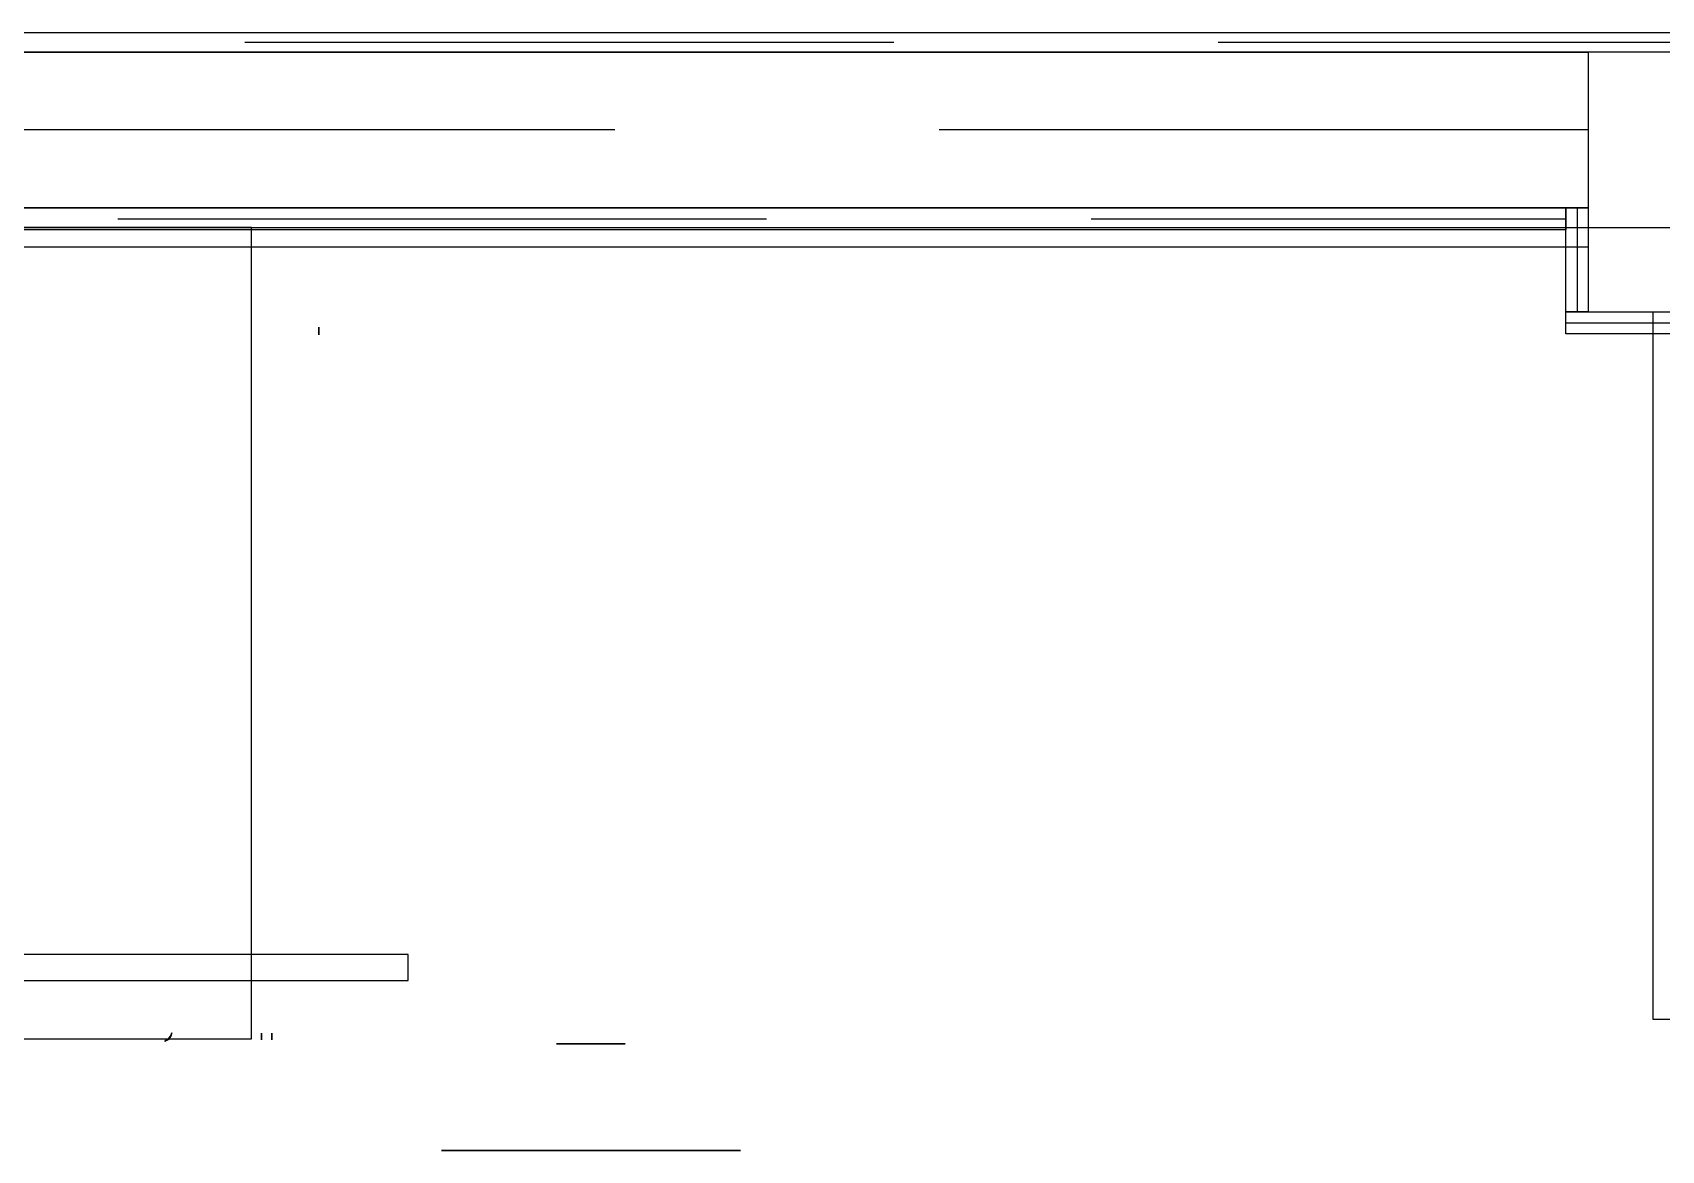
# Model space of a CAD drawing. Header units: millimetres. Extents: x -28.2 to 24.3, y -24.8 to 12.4.
# Drawn here: x -3.475 to -2.22, y 4.14 to 5.001 of the extents above; entities that cross this region are included whole.
import ezdxf

# ---------------------------------------------------------------- set-up
doc = ezdxf.new("R2010")
doc.units = ezdxf.units.MM
doc.linetypes.add('Dashed', pattern=[0.75, 0.5, -0.25])
for name, color, linetype in [('BUILDINGELEMENTPROXY', 8, 'Continuous'), ('EJE_MUROS', 8, 'Continuous'), ('FURNISHINGELEMENT', 8, 'Continuous'), ('LOSAS', 3, 'Continuous'), ('MUROS', 7, 'Continuous')]:
    doc.layers.add(name, color=color, linetype=linetype)

msp = doc.modelspace()

# ---------------------------------------------------------------- linework, layer by layer
at = {"layer": 'BUILDINGELEMENTPROXY'}
for p, q in [((-3.0186, 4.2221, 1.3247), (-3.0711, 4.2221, 1.3252)), ((-3.071, 4.2221, 1.5323), (-3.0705, 4.2221, 1.5328)), ((-3.0705, 4.2221, 1.5328), (-3.0388, 4.2221, 1.5328)), ((-3.0388, 4.2221, 1.5328), (-3.0241, 4.2221, 1.5328)), ((-3.0241, 4.2221, 1.5328), (-3.0186, 4.2221, 1.5328)), ((-3.0186, 4.2221, 1.5328), (-3.0182, 4.2221, 1.5327)), ((-3.0184, 4.2221, 1.3247), (-3.0186, 4.2221, 1.3247)), ((-3.0181, 4.2221, 1.4186), (-3.0184, 4.2221, 1.3247)), ((-3.0182, 4.2221, 1.5327), (-3.0181, 4.2221, 1.5323)), ((-3.1582, 4.1399, 1.6891), (-3.1598, 4.1399, 1.5739)), ((-3.1598, 4.1399, 1.5739), (-2.9293, 4.1399, 1.5739)), ((-2.9293, 4.1399, 1.6891), (-3.1582, 4.1399, 1.6891))]:
    msp.add_line(p, q, dxfattribs=at)
at = {"layer": 'EJE_MUROS', "linetype": 'Dashed'}
for p, q in [((-2.0612, 4.9934), (-5.8762, 4.9934)), ((-2.2762, 4.9259), (-5.6762, 4.9259)), ((-2.2847, 4.8659), (-2.2847, 4.7859)), ((-5.6592, 4.8574), (-2.2932, 4.8574)), ((-2.2932, 4.7774), (-2.1962, 4.7774))]:
    msp.add_line(p, q, dxfattribs=at)
at = {"layer": 'FURNISHINGELEMENT'}
for p, q in [((-3.3062, 4.8509), (-5.7462, 4.8509)), ((-3.3062, 4.2259), (-3.3062, 4.8509)), ((-3.2543, 4.774, 1.1738), (-3.2543, 4.768, 1.1738)), ((-3.2543, 4.768, 0.4917), (-3.2543, 4.774, 0.4917)), ((-3.1855, 4.2909), (-5.1855, 4.2909)), ((-3.1855, 4.2709), (-3.1855, 4.2909)), ((-5.1855, 4.2709), (-3.1855, 4.2709)), ((-3.3685, 4.2276, 1.1093), (-3.3676, 4.2305, 1.1093)), ((-3.3676, 4.2305, 1.1173), (-3.3685, 4.2276, 1.1173)), ((-3.3685, 4.2276, 1.1093), (-3.3676, 4.2305, 1.1093)), ((-3.3676, 4.2305, 1.1173), (-3.3685, 4.2276, 1.1173)), ((-3.3676, 4.2305, 1.1093), (-3.3684, 4.2279, 1.1093)), ((-3.3684, 4.2279, 1.1172), (-3.3676, 4.2305, 1.1173)), ((-3.3676, 4.2305, 1.1093), (-3.3684, 4.2279, 1.1093)), ((-3.3684, 4.2279, 1.1172), (-3.3676, 4.2305, 1.1173)), ((-3.2984, 4.2302, 0.8277), (-3.2984, 4.2276, 0.8285)), ((-3.2984, 4.2273, 0.8287), (-3.2984, 4.2302, 0.8277)), ((-3.2984, 4.2276, 0.978), (-3.2984, 4.2302, 0.9787)), ((-3.2984, 4.2302, 0.9787), (-3.2984, 4.2273, 0.9778)), ((-3.2904, 4.2276, 0.8285), (-3.2904, 4.2302, 0.8277)), ((-3.2904, 4.2302, 0.8277), (-3.2904, 4.2273, 0.8287)), ((-3.2904, 4.2302, 0.9787), (-3.2904, 4.2276, 0.978)), ((-3.2904, 4.2273, 0.9778), (-3.2904, 4.2302, 0.9787)), ((-5.1212, 4.2259), (-3.3062, 4.2259)), ((-3.3703, 4.2255, 0.6893), (-3.373, 4.224, 0.6893)), ((-3.373, 4.224, 0.6972), (-3.3703, 4.2255, 0.6972)), ((-3.3703, 4.2255, 1.1093), (-3.373, 4.224, 1.1093)), ((-3.373, 4.224, 1.1172), (-3.3703, 4.2255, 1.1172)), ((-3.3703, 4.2255, 0.9693), (-3.373, 4.224, 0.9693)), ((-3.373, 4.224, 0.9772), (-3.3703, 4.2255, 0.9772)), ((-3.3703, 4.2255, 1.1093), (-3.373, 4.224, 1.1093)), ((-3.373, 4.224, 1.1172), (-3.3703, 4.2255, 1.1172)), ((-3.3703, 4.2255, 0.9693), (-3.373, 4.224, 0.9693)), ((-3.373, 4.224, 0.9772), (-3.3703, 4.2255, 0.9772)), ((-3.3703, 4.2255, 0.8293), (-3.373, 4.224, 0.8293)), ((-3.373, 4.224, 0.8372), (-3.3703, 4.2255, 0.8372)), ((-3.3703, 4.2255, 0.6893), (-3.373, 4.224, 0.6893)), ((-3.373, 4.224, 0.6972), (-3.3703, 4.2255, 0.6972)), ((-3.3703, 4.2255, 0.8293), (-3.373, 4.224, 0.8293)), ((-3.373, 4.224, 0.8372), (-3.3703, 4.2255, 0.8372)), ((-3.3703, 4.2255, 1.1093), (-3.373, 4.224, 1.1093)), ((-3.373, 4.224, 1.1172), (-3.3703, 4.2255, 1.1172)), ((-3.3703, 4.2255, 0.5493), (-3.373, 4.224, 0.5493)), ((-3.373, 4.224, 0.5572), (-3.3703, 4.2255, 0.5572)), ((-3.3703, 4.2255, 0.6893), (-3.373, 4.224, 0.6893)), ((-3.373, 4.224, 0.6972), (-3.3703, 4.2255, 0.6972)), ((-3.3703, 4.2255, 0.9693), (-3.373, 4.224, 0.9693)), ((-3.373, 4.224, 0.9772), (-3.3703, 4.2255, 0.9772)), ((-3.373, 4.224, 0.6893), (-3.3704, 4.2254, 0.6893)), ((-3.3704, 4.2254, 0.6973), (-3.373, 4.224, 0.6972)), ((-3.373, 4.224, 1.1093), (-3.3704, 4.2254, 1.1093)), ((-3.3704, 4.2254, 1.1173), (-3.373, 4.224, 1.1172)), ((-3.373, 4.224, 0.9693), (-3.3704, 4.2254, 0.9693)), ((-3.3704, 4.2254, 0.9773), (-3.373, 4.224, 0.9772)), ((-3.373, 4.224, 1.1093), (-3.3704, 4.2254, 1.1093)), ((-3.3704, 4.2254, 1.1173), (-3.373, 4.224, 1.1172)), ((-3.373, 4.224, 0.9693), (-3.3704, 4.2254, 0.9693)), ((-3.3704, 4.2254, 0.9773), (-3.373, 4.224, 0.9772)), ((-3.373, 4.224, 0.8293), (-3.3704, 4.2254, 0.8293)), ((-3.3704, 4.2254, 0.8373), (-3.373, 4.224, 0.8372)), ((-3.373, 4.224, 0.6893), (-3.3704, 4.2254, 0.6893)), ((-3.3704, 4.2254, 0.6973), (-3.373, 4.224, 0.6972)), ((-3.373, 4.224, 0.8293), (-3.3704, 4.2254, 0.8293)), ((-3.3704, 4.2254, 0.8373), (-3.373, 4.224, 0.8372)), ((-3.373, 4.224, 1.1093), (-3.3704, 4.2254, 1.1093)), ((-3.3704, 4.2254, 1.1173), (-3.373, 4.224, 1.1172)), ((-3.373, 4.224, 0.5493), (-3.3704, 4.2254, 0.5493)), ((-3.3704, 4.2254, 0.5573), (-3.373, 4.224, 0.5572)), ((-3.373, 4.224, 0.6893), (-3.3704, 4.2254, 0.6893)), ((-3.3704, 4.2254, 0.6973), (-3.373, 4.224, 0.6972)), ((-3.373, 4.224, 0.9693), (-3.3704, 4.2254, 0.9693)), ((-3.3704, 4.2254, 0.9773), (-3.373, 4.224, 0.9772)), ((-3.3701, 4.2255, 1.1093), (-3.3728, 4.224, 1.1093)), ((-3.3728, 4.224, 1.1172), (-3.3701, 4.2255, 1.1172)), ((-3.3701, 4.2255, 1.1093), (-3.3728, 4.224, 1.1093)), ((-3.3728, 4.224, 1.1172), (-3.3701, 4.2255, 1.1172)), ((-3.3728, 4.224, 1.1093), (-3.3702, 4.2254, 1.1093)), ((-3.3702, 4.2254, 1.1173), (-3.3728, 4.224, 1.1172)), ((-3.3728, 4.224, 1.1093), (-3.3702, 4.2254, 1.1093)), ((-3.3702, 4.2254, 1.1173), (-3.3728, 4.224, 1.1172)), ((-3.3704, 4.2254, 0.6893), (-3.3686, 4.2279, 0.6893)), ((-3.3686, 4.2279, 0.6972), (-3.3704, 4.2254, 0.6973)), ((-3.3704, 4.2254, 1.1093), (-3.3686, 4.2279, 1.1093)), ((-3.3686, 4.2279, 1.1172), (-3.3704, 4.2254, 1.1173)), ((-3.3704, 4.2254, 0.9693), (-3.3686, 4.2279, 0.9693)), ((-3.3686, 4.2279, 0.9772), (-3.3704, 4.2254, 0.9773)), ((-3.3704, 4.2254, 1.1093), (-3.3686, 4.2279, 1.1093)), ((-3.3686, 4.2279, 1.1172), (-3.3704, 4.2254, 1.1173)), ((-3.3704, 4.2254, 0.9693), (-3.3686, 4.2279, 0.9693)), ((-3.3686, 4.2279, 0.9772), (-3.3704, 4.2254, 0.9773)), ((-3.3704, 4.2254, 0.8293), (-3.3686, 4.2279, 0.8293)), ((-3.3686, 4.2279, 0.8372), (-3.3704, 4.2254, 0.8373)), ((-3.3704, 4.2254, 0.6893), (-3.3686, 4.2279, 0.6893)), ((-3.3686, 4.2279, 0.6972), (-3.3704, 4.2254, 0.6973)), ((-3.3704, 4.2254, 0.8293), (-3.3686, 4.2279, 0.8293)), ((-3.3686, 4.2279, 0.8372), (-3.3704, 4.2254, 0.8373)), ((-3.3704, 4.2254, 1.1093), (-3.3686, 4.2279, 1.1093)), ((-3.3686, 4.2279, 1.1172), (-3.3704, 4.2254, 1.1173)), ((-3.3704, 4.2254, 0.5493), (-3.3686, 4.2279, 0.5493)), ((-3.3686, 4.2279, 0.5572), (-3.3704, 4.2254, 0.5573)), ((-3.3704, 4.2254, 0.6893), (-3.3686, 4.2279, 0.6893)), ((-3.3686, 4.2279, 0.6972), (-3.3704, 4.2254, 0.6973)), ((-3.3704, 4.2254, 0.9693), (-3.3686, 4.2279, 0.9693)), ((-3.3686, 4.2279, 0.9772), (-3.3704, 4.2254, 0.9773)), ((-3.3686, 4.2279, 0.6893), (-3.3703, 4.2255, 0.6893)), ((-3.3703, 4.2255, 0.6972), (-3.3686, 4.2279, 0.6972)), ((-3.3686, 4.2279, 1.1093), (-3.3703, 4.2255, 1.1093)), ((-3.3703, 4.2255, 1.1172), (-3.3686, 4.2279, 1.1172)), ((-3.3686, 4.2279, 0.9693), (-3.3703, 4.2255, 0.9693)), ((-3.3703, 4.2255, 0.9772), (-3.3686, 4.2279, 0.9772)), ((-3.3686, 4.2279, 1.1093), (-3.3703, 4.2255, 1.1093)), ((-3.3703, 4.2255, 1.1172), (-3.3686, 4.2279, 1.1172)), ((-3.3686, 4.2279, 0.9693), (-3.3703, 4.2255, 0.9693)), ((-3.3703, 4.2255, 0.9772), (-3.3686, 4.2279, 0.9772)), ((-3.3686, 4.2279, 0.8293), (-3.3703, 4.2255, 0.8293)), ((-3.3703, 4.2255, 0.8372), (-3.3686, 4.2279, 0.8372)), ((-3.3686, 4.2279, 0.6893), (-3.3703, 4.2255, 0.6893)), ((-3.3703, 4.2255, 0.6972), (-3.3686, 4.2279, 0.6972)), ((-3.3686, 4.2279, 0.8293), (-3.3703, 4.2255, 0.8293)), ((-3.3703, 4.2255, 0.8372), (-3.3686, 4.2279, 0.8372)), ((-3.3686, 4.2279, 1.1093), (-3.3703, 4.2255, 1.1093)), ((-3.3703, 4.2255, 1.1172), (-3.3686, 4.2279, 1.1172)), ((-3.3686, 4.2279, 0.5493), (-3.3703, 4.2255, 0.5493)), ((-3.3703, 4.2255, 0.5572), (-3.3686, 4.2279, 0.5572)), ((-3.3686, 4.2279, 0.6893), (-3.3703, 4.2255, 0.6893)), ((-3.3703, 4.2255, 0.6972), (-3.3686, 4.2279, 0.6972)), ((-3.3686, 4.2279, 0.9693), (-3.3703, 4.2255, 0.9693)), ((-3.3703, 4.2255, 0.9772), (-3.3686, 4.2279, 0.9772)), ((-3.3702, 4.2254, 1.1093), (-3.3685, 4.2276, 1.1093)), ((-3.3685, 4.2276, 1.1173), (-3.3702, 4.2254, 1.1173)), ((-3.3702, 4.2254, 1.1093), (-3.3685, 4.2276, 1.1093)), ((-3.3685, 4.2276, 1.1173), (-3.3702, 4.2254, 1.1173)), ((-3.3684, 4.2279, 1.1093), (-3.3701, 4.2255, 1.1093)), ((-3.3701, 4.2255, 1.1172), (-3.3684, 4.2279, 1.1172)), ((-3.3684, 4.2279, 1.1093), (-3.3701, 4.2255, 1.1093)), ((-3.3701, 4.2255, 1.1172), (-3.3684, 4.2279, 1.1172)), ((-3.2984, 4.2276, 0.8285), (-3.2984, 4.2252, 0.8302)), ((-3.2984, 4.2252, 0.9763), (-3.2984, 4.2276, 0.978)), ((-3.2984, 4.2252, 0.8302), (-3.2984, 4.2273, 0.8287)), ((-3.2984, 4.2273, 0.9778), (-3.2984, 4.2252, 0.9763)), ((-3.2904, 4.2252, 0.8302), (-3.2904, 4.2276, 0.8285)), ((-3.2904, 4.2276, 0.978), (-3.2904, 4.2252, 0.9763)), ((-3.2904, 4.2273, 0.8287), (-3.2904, 4.2252, 0.8302)), ((-3.2904, 4.2252, 0.9763), (-3.2904, 4.2273, 0.9778))]:
    msp.add_line(p, q, dxfattribs=at)
at = {"layer": 'LOSAS'}
for p, q in [((-5.7412, 4.8509), (-2.2012, 4.8509)), ((-5.6762, 4.8359), (-2.2762, 4.8359)), ((-2.2762, 4.8359), (-2.2762, 4.7859)), ((-2.2762, 4.7859), (-2.2262, 4.7859)), ((-2.2262, 4.7859), (-2.2262, 4.2409)), ((-2.2262, 4.2409), (1.8138, 4.2409))]:
    msp.add_line(p, q, dxfattribs=at)
at = {"layer": 'MUROS'}
for p, q in [((-5.8762, 5.0009), (-2.0612, 5.0009)), ((-2.0612, 4.9859), (-5.8762, 4.9859)), ((-5.6762, 4.9859), (-2.2762, 4.9859)), ((-2.2762, 4.9859), (-2.2762, 4.8659)), ((-2.2762, 4.8659), (-5.6762, 4.8659)), ((-5.6592, 4.8659), (-2.2932, 4.8659)), ((-2.2932, 4.7859), (-2.2932, 4.8659)), ((-2.2932, 4.8659), (-2.2762, 4.8659)), ((-2.2932, 4.8659), (-2.2932, 4.8489)), ((-2.2762, 4.8659), (-2.2762, 4.7859)), ((-2.2932, 4.8489), (-5.6592, 4.8489)), ((-2.2932, 4.7859), (-2.1962, 4.7859)), ((-2.2932, 4.7689), (-2.2932, 4.7859)), ((-2.2762, 4.7859), (-2.2932, 4.7859)), ((-2.1962, 4.7689), (-2.2932, 4.7689))]:
    msp.add_line(p, q, dxfattribs=at)

doc.saveas('drawing.dxf')
